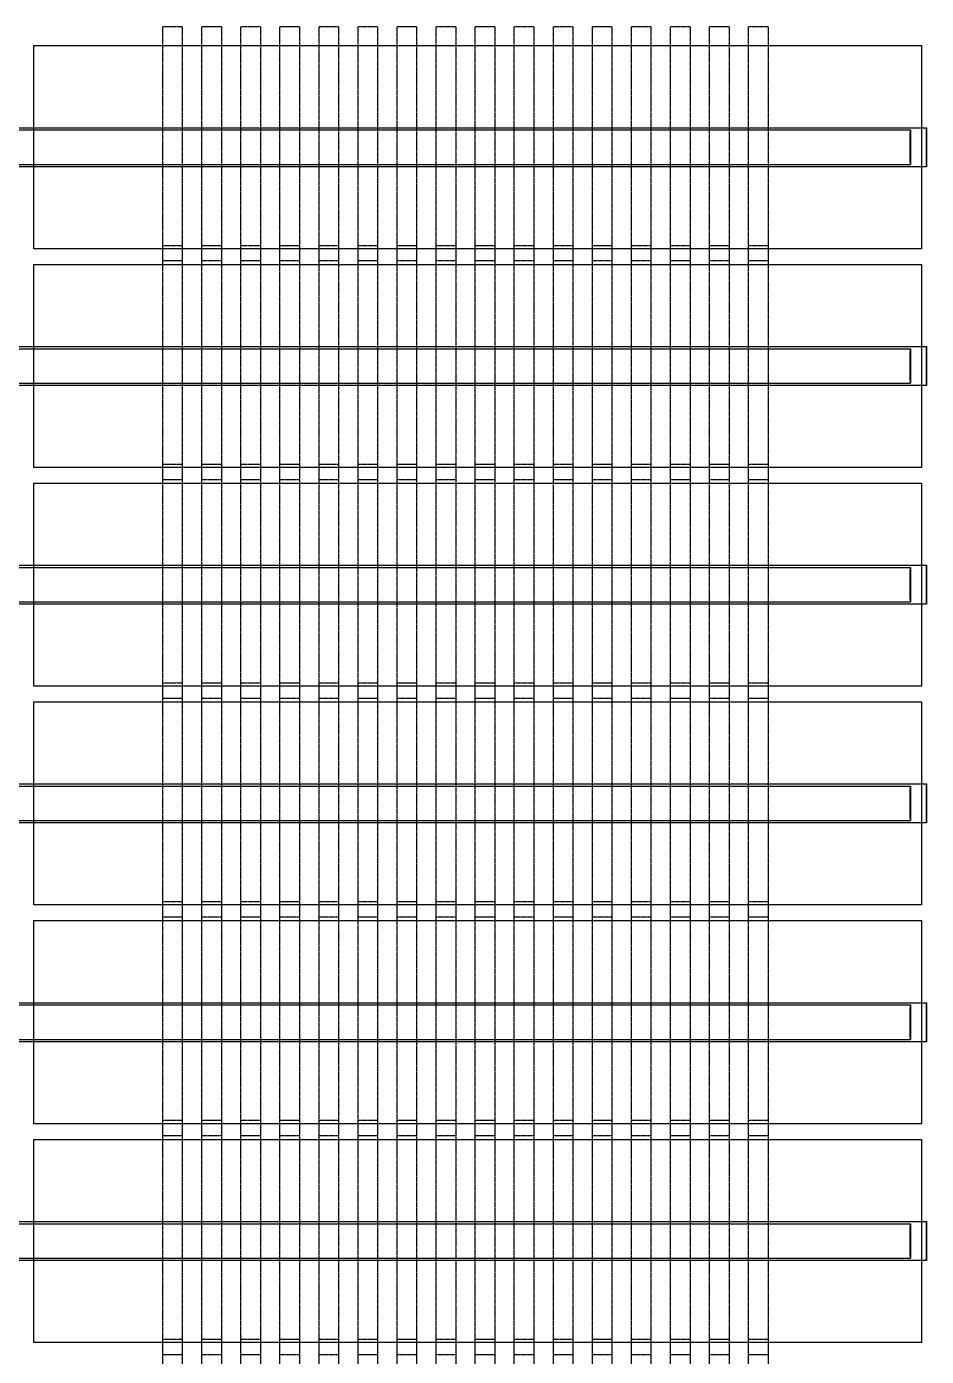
# Model space of a CAD drawing. Header units: inches. Extents: x -4812 to 4100, y -5780 to 4596.
# Drawn here: x 1796 to 4100, y -844 to 2560 of the extents above; entities that cross this region are included whole.
import ezdxf

# ---------------------------------------------------------------- set-up
doc = ezdxf.new("R2010")
doc.units = ezdxf.units.IN
doc.header["$MEASUREMENT"] = 0
doc.linetypes.add('dashed', pattern=[0.472727, 0.136364, -0.1, 0.136364, -0.1])
doc.linetypes.add('solid', pattern=[0.3, 0.1, 0.1, 0.1])
doc.layers.add('1_41EA_UMB_TCE_GSUT', color=7, linetype='Continuous')

# ---------------------------------------------------------------- blocks, each defined once
blk = doc.blocks.new('AUTOMATION TEST COMPONENT')
at = {"layer": '1_41EA_UMB_TCE_GSUT', "color": 1, "linetype": 'dashed'}
for p, q in [((2145.1, 1960.1), (2145.1, 2560.1)), ((2145.1, 2560.1), (2195.1, 2560.1)), ((2145.1, 1960.1), (2145.1, 2560.1)), ((2145.1, 2560.1), (2195.1, 2560.1)), ((2195.1, 2560.1), (2195.1, 1960.1)), ((2195.1, 2560.1), (2195.1, 1960.1)), ((2245.1, 1960.1), (2245.1, 2560.1)), ((2245.1, 2560.1), (2295.1, 2560.1)), ((2245.1, 1960.1), (2245.1, 2560.1)), ((2245.1, 2560.1), (2295.1, 2560.1)), ((2295.1, 2560.1), (2295.1, 1960.1)), ((2295.1, 2560.1), (2295.1, 1960.1)), ((2345.1, 1960.1), (2345.1, 2560.1)), ((2345.1, 2560.1), (2395.1, 2560.1)), ((2345.1, 1960.1), (2345.1, 2560.1)), ((2345.1, 2560.1), (2395.1, 2560.1)), ((2395.1, 2560.1), (2395.1, 1960.1)), ((2395.1, 2560.1), (2395.1, 1960.1)), ((2445.1, 1960.1), (2445.1, 2560.1)), ((2445.1, 2560.1), (2495.1, 2560.1)), ((2445.1, 1960.1), (2445.1, 2560.1)), ((2445.1, 2560.1), (2495.1, 2560.1)), ((2495.1, 2560.1), (2495.1, 1960.1)), ((2495.1, 2560.1), (2495.1, 1960.1)), ((2545.1, 1960.1), (2545.1, 2560.1)), ((2545.1, 2560.1), (2595.1, 2560.1)), ((2545.1, 1960.1), (2545.1, 2560.1)), ((2545.1, 2560.1), (2595.1, 2560.1)), ((2595.1, 2560.1), (2595.1, 1960.1)), ((2595.1, 2560.1), (2595.1, 1960.1)), ((2645.1, 1960.1), (2645.1, 2560.1)), ((2645.1, 2560.1), (2695.1, 2560.1)), ((2645.1, 1960.1), (2645.1, 2560.1)), ((2645.1, 2560.1), (2695.1, 2560.1)), ((2695.1, 2560.1), (2695.1, 1960.1)), ((2695.1, 2560.1), (2695.1, 1960.1)), ((2745.1, 1960.1), (2745.1, 2560.1)), ((2745.1, 2560.1), (2795.1, 2560.1)), ((2745.1, 1960.1), (2745.1, 2560.1)), ((2745.1, 2560.1), (2795.1, 2560.1)), ((2795.1, 2560.1), (2795.1, 1960.1)), ((2795.1, 2560.1), (2795.1, 1960.1)), ((2845.1, 1960.1), (2845.1, 2560.1)), ((2845.1, 2560.1), (2895.1, 2560.1)), ((2845.1, 1960.1), (2845.1, 2560.1)), ((2845.1, 2560.1), (2895.1, 2560.1)), ((2895.1, 2560.1), (2895.1, 1960.1)), ((2895.1, 2560.1), (2895.1, 1960.1)), ((2945.1, 1960.1), (2945.1, 2560.1)), ((2945.1, 2560.1), (2995.1, 2560.1)), ((2945.1, 1960.1), (2945.1, 2560.1)), ((2945.1, 2560.1), (2995.1, 2560.1)), ((2995.1, 2560.1), (2995.1, 1960.1)), ((2995.1, 2560.1), (2995.1, 1960.1)), ((3045.1, 1960.1), (3045.1, 2560.1)), ((3045.1, 2560.1), (3095.1, 2560.1)), ((3045.1, 1960.1), (3045.1, 2560.1)), ((3045.1, 2560.1), (3095.1, 2560.1)), ((3095.1, 2560.1), (3095.1, 1960.1)), ((3095.1, 2560.1), (3095.1, 1960.1)), ((3145.1, 1960.1), (3145.1, 2560.1)), ((3145.1, 2560.1), (3195.1, 2560.1)), ((3145.1, 1960.1), (3145.1, 2560.1)), ((3145.1, 2560.1), (3195.1, 2560.1)), ((3195.1, 2560.1), (3195.1, 1960.1)), ((3195.1, 2560.1), (3195.1, 1960.1)), ((3245.1, 1960.1), (3245.1, 2560.1)), ((3245.1, 2560.1), (3295.1, 2560.1)), ((3245.1, 1960.1), (3245.1, 2560.1)), ((3245.1, 2560.1), (3295.1, 2560.1)), ((3295.1, 2560.1), (3295.1, 1960.1)), ((3295.1, 2560.1), (3295.1, 1960.1)), ((3345.1, 1960.1), (3345.1, 2560.1)), ((3345.1, 2560.1), (3395.1, 2560.1)), ((3345.1, 1960.1), (3345.1, 2560.1)), ((3345.1, 2560.1), (3395.1, 2560.1)), ((3395.1, 2560.1), (3395.1, 1960.1)), ((3395.1, 2560.1), (3395.1, 1960.1)), ((3445.1, 1960.1), (3445.1, 2560.1)), ((3445.1, 2560.1), (3495.1, 2560.1)), ((3445.1, 1960.1), (3445.1, 2560.1)), ((3445.1, 2560.1), (3495.1, 2560.1)), ((3495.1, 2560.1), (3495.1, 1960.1)), ((3495.1, 2560.1), (3495.1, 1960.1)), ((3545.1, 1960.1), (3545.1, 2560.1)), ((3545.1, 2560.1), (3595.1, 2560.1)), ((3545.1, 1960.1), (3545.1, 2560.1)), ((3545.1, 2560.1), (3595.1, 2560.1)), ((3595.1, 2560.1), (3595.1, 1960.1)), ((3595.1, 2560.1), (3595.1, 1960.1)), ((3645.1, 1960.1), (3645.1, 2560.1)), ((3645.1, 2560.1), (3695.1, 2560.1)), ((3645.1, 1960.1), (3645.1, 2560.1)), ((3645.1, 2560.1), (3695.1, 2560.1)), ((3695.1, 2560.1), (3695.1, 1960.1)), ((3695.1, 2560.1), (3695.1, 1960.1)), ((2145.1, 1400.1), (2145.1, 2000.1)), ((2145.1, 2000.1), (2195.1, 2000.1)), ((2145.1, 1400.1), (2145.1, 2000.1)), ((2145.1, 2000.1), (2195.1, 2000.1)), ((2195.1, 2000.1), (2195.1, 1400.1)), ((2195.1, 2000.1), (2195.1, 1400.1)), ((2245.1, 1400.1), (2245.1, 2000.1)), ((2245.1, 2000.1), (2295.1, 2000.1)), ((2245.1, 1400.1), (2245.1, 2000.1)), ((2245.1, 2000.1), (2295.1, 2000.1)), ((2295.1, 2000.1), (2295.1, 1400.1)), ((2295.1, 2000.1), (2295.1, 1400.1)), ((2345.1, 1400.1), (2345.1, 2000.1)), ((2345.1, 2000.1), (2395.1, 2000.1)), ((2345.1, 1400.1), (2345.1, 2000.1)), ((2345.1, 2000.1), (2395.1, 2000.1)), ((2395.1, 2000.1), (2395.1, 1400.1)), ((2395.1, 2000.1), (2395.1, 1400.1)), ((2445.1, 1400.1), (2445.1, 2000.1)), ((2445.1, 2000.1), (2495.1, 2000.1)), ((2445.1, 1400.1), (2445.1, 2000.1)), ((2445.1, 2000.1), (2495.1, 2000.1)), ((2495.1, 2000.1), (2495.1, 1400.1)), ((2495.1, 2000.1), (2495.1, 1400.1)), ((2545.1, 1400.1), (2545.1, 2000.1)), ((2545.1, 2000.1), (2595.1, 2000.1)), ((2545.1, 1400.1), (2545.1, 2000.1)), ((2545.1, 2000.1), (2595.1, 2000.1)), ((2595.1, 2000.1), (2595.1, 1400.1)), ((2595.1, 2000.1), (2595.1, 1400.1)), ((2645.1, 1400.1), (2645.1, 2000.1)), ((2645.1, 2000.1), (2695.1, 2000.1)), ((2645.1, 1400.1), (2645.1, 2000.1)), ((2645.1, 2000.1), (2695.1, 2000.1)), ((2695.1, 2000.1), (2695.1, 1400.1)), ((2695.1, 2000.1), (2695.1, 1400.1)), ((2745.1, 1400.1), (2745.1, 2000.1)), ((2745.1, 2000.1), (2795.1, 2000.1)), ((2745.1, 1400.1), (2745.1, 2000.1)), ((2745.1, 2000.1), (2795.1, 2000.1)), ((2795.1, 2000.1), (2795.1, 1400.1)), ((2795.1, 2000.1), (2795.1, 1400.1)), ((2845.1, 1400.1), (2845.1, 2000.1)), ((2845.1, 2000.1), (2895.1, 2000.1)), ((2845.1, 1400.1), (2845.1, 2000.1)), ((2845.1, 2000.1), (2895.1, 2000.1)), ((2895.1, 2000.1), (2895.1, 1400.1)), ((2895.1, 2000.1), (2895.1, 1400.1)), ((2945.1, 1400.1), (2945.1, 2000.1)), ((2945.1, 2000.1), (2995.1, 2000.1)), ((2945.1, 1400.1), (2945.1, 2000.1)), ((2945.1, 2000.1), (2995.1, 2000.1)), ((2995.1, 2000.1), (2995.1, 1400.1)), ((2995.1, 2000.1), (2995.1, 1400.1)), ((3045.1, 1400.1), (3045.1, 2000.1)), ((3045.1, 2000.1), (3095.1, 2000.1)), ((3045.1, 1400.1), (3045.1, 2000.1)), ((3045.1, 2000.1), (3095.1, 2000.1)), ((3095.1, 2000.1), (3095.1, 1400.1)), ((3095.1, 2000.1), (3095.1, 1400.1)), ((3145.1, 1400.1), (3145.1, 2000.1)), ((3145.1, 2000.1), (3195.1, 2000.1)), ((3145.1, 1400.1), (3145.1, 2000.1)), ((3145.1, 2000.1), (3195.1, 2000.1)), ((3195.1, 2000.1), (3195.1, 1400.1)), ((3195.1, 2000.1), (3195.1, 1400.1)), ((3245.1, 1400.1), (3245.1, 2000.1)), ((3245.1, 2000.1), (3295.1, 2000.1)), ((3245.1, 1400.1), (3245.1, 2000.1)), ((3245.1, 2000.1), (3295.1, 2000.1)), ((3295.1, 2000.1), (3295.1, 1400.1)), ((3295.1, 2000.1), (3295.1, 1400.1)), ((3345.1, 1400.1), (3345.1, 2000.1)), ((3345.1, 2000.1), (3395.1, 2000.1)), ((3345.1, 1400.1), (3345.1, 2000.1)), ((3345.1, 2000.1), (3395.1, 2000.1)), ((3395.1, 2000.1), (3395.1, 1400.1)), ((3395.1, 2000.1), (3395.1, 1400.1)), ((3445.1, 1400.1), (3445.1, 2000.1)), ((3445.1, 2000.1), (3495.1, 2000.1)), ((3445.1, 1400.1), (3445.1, 2000.1)), ((3445.1, 2000.1), (3495.1, 2000.1)), ((3495.1, 2000.1), (3495.1, 1400.1)), ((3495.1, 2000.1), (3495.1, 1400.1)), ((3545.1, 1400.1), (3545.1, 2000.1)), ((3545.1, 2000.1), (3595.1, 2000.1)), ((3545.1, 1400.1), (3545.1, 2000.1)), ((3545.1, 2000.1), (3595.1, 2000.1)), ((3595.1, 2000.1), (3595.1, 1400.1)), ((3595.1, 2000.1), (3595.1, 1400.1)), ((3645.1, 1400.1), (3645.1, 2000.1)), ((3645.1, 2000.1), (3695.1, 2000.1)), ((3645.1, 1400.1), (3645.1, 2000.1)), ((3645.1, 2000.1), (3695.1, 2000.1)), ((3695.1, 2000.1), (3695.1, 1400.1)), ((3695.1, 2000.1), (3695.1, 1400.1)), ((2195.1, 1960.1), (2145.1, 1960.1)), ((2195.1, 1960.1), (2145.1, 1960.1)), ((2295.1, 1960.1), (2245.1, 1960.1)), ((2295.1, 1960.1), (2245.1, 1960.1)), ((2395.1, 1960.1), (2345.1, 1960.1)), ((2395.1, 1960.1), (2345.1, 1960.1)), ((2495.1, 1960.1), (2445.1, 1960.1)), ((2495.1, 1960.1), (2445.1, 1960.1)), ((2595.1, 1960.1), (2545.1, 1960.1)), ((2595.1, 1960.1), (2545.1, 1960.1)), ((2695.1, 1960.1), (2645.1, 1960.1)), ((2695.1, 1960.1), (2645.1, 1960.1)), ((2795.1, 1960.1), (2745.1, 1960.1)), ((2795.1, 1960.1), (2745.1, 1960.1)), ((2895.1, 1960.1), (2845.1, 1960.1)), ((2895.1, 1960.1), (2845.1, 1960.1)), ((2995.1, 1960.1), (2945.1, 1960.1)), ((2995.1, 1960.1), (2945.1, 1960.1)), ((3095.1, 1960.1), (3045.1, 1960.1)), ((3095.1, 1960.1), (3045.1, 1960.1)), ((3195.1, 1960.1), (3145.1, 1960.1)), ((3195.1, 1960.1), (3145.1, 1960.1)), ((3295.1, 1960.1), (3245.1, 1960.1)), ((3295.1, 1960.1), (3245.1, 1960.1)), ((3395.1, 1960.1), (3345.1, 1960.1)), ((3395.1, 1960.1), (3345.1, 1960.1)), ((3495.1, 1960.1), (3445.1, 1960.1)), ((3495.1, 1960.1), (3445.1, 1960.1)), ((3595.1, 1960.1), (3545.1, 1960.1)), ((3595.1, 1960.1), (3545.1, 1960.1)), ((3695.1, 1960.1), (3645.1, 1960.1)), ((3695.1, 1960.1), (3645.1, 1960.1)), ((2145.1, 840.1), (2145.1, 1440.1)), ((2145.1, 1440.1), (2195.1, 1440.1)), ((2145.1, 840.1), (2145.1, 1440.1)), ((2145.1, 1440.1), (2195.1, 1440.1)), ((2195.1, 1440.1), (2195.1, 840.1)), ((2195.1, 1440.1), (2195.1, 840.1)), ((2245.1, 840.1), (2245.1, 1440.1)), ((2245.1, 1440.1), (2295.1, 1440.1)), ((2245.1, 840.1), (2245.1, 1440.1)), ((2245.1, 1440.1), (2295.1, 1440.1)), ((2295.1, 1440.1), (2295.1, 840.1)), ((2295.1, 1440.1), (2295.1, 840.1)), ((2345.1, 840.1), (2345.1, 1440.1)), ((2345.1, 1440.1), (2395.1, 1440.1)), ((2345.1, 840.1), (2345.1, 1440.1)), ((2345.1, 1440.1), (2395.1, 1440.1)), ((2395.1, 1440.1), (2395.1, 840.1)), ((2395.1, 1440.1), (2395.1, 840.1)), ((2445.1, 840.1), (2445.1, 1440.1)), ((2445.1, 1440.1), (2495.1, 1440.1)), ((2445.1, 840.1), (2445.1, 1440.1)), ((2445.1, 1440.1), (2495.1, 1440.1)), ((2495.1, 1440.1), (2495.1, 840.1)), ((2495.1, 1440.1), (2495.1, 840.1)), ((2545.1, 840.1), (2545.1, 1440.1)), ((2545.1, 1440.1), (2595.1, 1440.1)), ((2545.1, 840.1), (2545.1, 1440.1)), ((2545.1, 1440.1), (2595.1, 1440.1)), ((2595.1, 1440.1), (2595.1, 840.1)), ((2595.1, 1440.1), (2595.1, 840.1)), ((2645.1, 840.1), (2645.1, 1440.1)), ((2645.1, 1440.1), (2695.1, 1440.1)), ((2645.1, 840.1), (2645.1, 1440.1)), ((2645.1, 1440.1), (2695.1, 1440.1)), ((2695.1, 1440.1), (2695.1, 840.1)), ((2695.1, 1440.1), (2695.1, 840.1)), ((2745.1, 840.1), (2745.1, 1440.1)), ((2745.1, 1440.1), (2795.1, 1440.1)), ((2745.1, 840.1), (2745.1, 1440.1)), ((2745.1, 1440.1), (2795.1, 1440.1)), ((2795.1, 1440.1), (2795.1, 840.1)), ((2795.1, 1440.1), (2795.1, 840.1)), ((2845.1, 840.1), (2845.1, 1440.1)), ((2845.1, 1440.1), (2895.1, 1440.1)), ((2845.1, 840.1), (2845.1, 1440.1)), ((2845.1, 1440.1), (2895.1, 1440.1)), ((2895.1, 1440.1), (2895.1, 840.1)), ((2895.1, 1440.1), (2895.1, 840.1)), ((2945.1, 840.1), (2945.1, 1440.1)), ((2945.1, 1440.1), (2995.1, 1440.1)), ((2945.1, 840.1), (2945.1, 1440.1)), ((2945.1, 1440.1), (2995.1, 1440.1)), ((2995.1, 1440.1), (2995.1, 840.1)), ((2995.1, 1440.1), (2995.1, 840.1)), ((3045.1, 840.1), (3045.1, 1440.1)), ((3045.1, 1440.1), (3095.1, 1440.1)), ((3045.1, 840.1), (3045.1, 1440.1)), ((3045.1, 1440.1), (3095.1, 1440.1)), ((3095.1, 1440.1), (3095.1, 840.1)), ((3095.1, 1440.1), (3095.1, 840.1)), ((3145.1, 840.1), (3145.1, 1440.1)), ((3145.1, 1440.1), (3195.1, 1440.1)), ((3145.1, 840.1), (3145.1, 1440.1)), ((3145.1, 1440.1), (3195.1, 1440.1)), ((3195.1, 1440.1), (3195.1, 840.1)), ((3195.1, 1440.1), (3195.1, 840.1)), ((3245.1, 840.1), (3245.1, 1440.1)), ((3245.1, 1440.1), (3295.1, 1440.1)), ((3245.1, 840.1), (3245.1, 1440.1)), ((3245.1, 1440.1), (3295.1, 1440.1)), ((3295.1, 1440.1), (3295.1, 840.1)), ((3295.1, 1440.1), (3295.1, 840.1)), ((3345.1, 840.1), (3345.1, 1440.1)), ((3345.1, 1440.1), (3395.1, 1440.1)), ((3345.1, 840.1), (3345.1, 1440.1)), ((3345.1, 1440.1), (3395.1, 1440.1)), ((3395.1, 1440.1), (3395.1, 840.1)), ((3395.1, 1440.1), (3395.1, 840.1)), ((3445.1, 840.1), (3445.1, 1440.1)), ((3445.1, 1440.1), (3495.1, 1440.1)), ((3445.1, 840.1), (3445.1, 1440.1)), ((3445.1, 1440.1), (3495.1, 1440.1)), ((3495.1, 1440.1), (3495.1, 840.1)), ((3495.1, 1440.1), (3495.1, 840.1)), ((3545.1, 840.1), (3545.1, 1440.1)), ((3545.1, 1440.1), (3595.1, 1440.1)), ((3545.1, 840.1), (3545.1, 1440.1)), ((3545.1, 1440.1), (3595.1, 1440.1)), ((3595.1, 1440.1), (3595.1, 840.1)), ((3595.1, 1440.1), (3595.1, 840.1)), ((3645.1, 840.1), (3645.1, 1440.1)), ((3645.1, 1440.1), (3695.1, 1440.1)), ((3645.1, 840.1), (3645.1, 1440.1)), ((3645.1, 1440.1), (3695.1, 1440.1)), ((3695.1, 1440.1), (3695.1, 840.1)), ((3695.1, 1440.1), (3695.1, 840.1)), ((2195.1, 1400.1), (2145.1, 1400.1)), ((2195.1, 1400.1), (2145.1, 1400.1)), ((2295.1, 1400.1), (2245.1, 1400.1)), ((2295.1, 1400.1), (2245.1, 1400.1)), ((2395.1, 1400.1), (2345.1, 1400.1)), ((2395.1, 1400.1), (2345.1, 1400.1)), ((2495.1, 1400.1), (2445.1, 1400.1)), ((2495.1, 1400.1), (2445.1, 1400.1)), ((2595.1, 1400.1), (2545.1, 1400.1)), ((2595.1, 1400.1), (2545.1, 1400.1)), ((2695.1, 1400.1), (2645.1, 1400.1)), ((2695.1, 1400.1), (2645.1, 1400.1)), ((2795.1, 1400.1), (2745.1, 1400.1)), ((2795.1, 1400.1), (2745.1, 1400.1)), ((2895.1, 1400.1), (2845.1, 1400.1)), ((2895.1, 1400.1), (2845.1, 1400.1)), ((2995.1, 1400.1), (2945.1, 1400.1)), ((2995.1, 1400.1), (2945.1, 1400.1)), ((3095.1, 1400.1), (3045.1, 1400.1)), ((3095.1, 1400.1), (3045.1, 1400.1)), ((3195.1, 1400.1), (3145.1, 1400.1)), ((3195.1, 1400.1), (3145.1, 1400.1)), ((3295.1, 1400.1), (3245.1, 1400.1)), ((3295.1, 1400.1), (3245.1, 1400.1)), ((3395.1, 1400.1), (3345.1, 1400.1)), ((3395.1, 1400.1), (3345.1, 1400.1)), ((3495.1, 1400.1), (3445.1, 1400.1)), ((3495.1, 1400.1), (3445.1, 1400.1)), ((3595.1, 1400.1), (3545.1, 1400.1)), ((3595.1, 1400.1), (3545.1, 1400.1)), ((3695.1, 1400.1), (3645.1, 1400.1)), ((3695.1, 1400.1), (3645.1, 1400.1)), ((2145.1, 280.1), (2145.1, 880.1)), ((2145.1, 880.1), (2195.1, 880.1)), ((2145.1, 280.1), (2145.1, 880.1)), ((2145.1, 880.1), (2195.1, 880.1)), ((2195.1, 880.1), (2195.1, 280.1)), ((2195.1, 880.1), (2195.1, 280.1)), ((2245.1, 280.1), (2245.1, 880.1)), ((2245.1, 880.1), (2295.1, 880.1)), ((2245.1, 280.1), (2245.1, 880.1)), ((2245.1, 880.1), (2295.1, 880.1)), ((2295.1, 880.1), (2295.1, 280.1)), ((2295.1, 880.1), (2295.1, 280.1)), ((2345.1, 280.1), (2345.1, 880.1)), ((2345.1, 880.1), (2395.1, 880.1)), ((2345.1, 280.1), (2345.1, 880.1)), ((2345.1, 880.1), (2395.1, 880.1)), ((2395.1, 880.1), (2395.1, 280.1)), ((2395.1, 880.1), (2395.1, 280.1)), ((2445.1, 280.1), (2445.1, 880.1)), ((2445.1, 880.1), (2495.1, 880.1)), ((2445.1, 280.1), (2445.1, 880.1)), ((2445.1, 880.1), (2495.1, 880.1)), ((2495.1, 880.1), (2495.1, 280.1)), ((2495.1, 880.1), (2495.1, 280.1)), ((2545.1, 280.1), (2545.1, 880.1)), ((2545.1, 880.1), (2595.1, 880.1)), ((2545.1, 280.1), (2545.1, 880.1)), ((2545.1, 880.1), (2595.1, 880.1)), ((2595.1, 880.1), (2595.1, 280.1)), ((2595.1, 880.1), (2595.1, 280.1)), ((2645.1, 280.1), (2645.1, 880.1)), ((2645.1, 880.1), (2695.1, 880.1)), ((2645.1, 280.1), (2645.1, 880.1)), ((2645.1, 880.1), (2695.1, 880.1)), ((2695.1, 880.1), (2695.1, 280.1)), ((2695.1, 880.1), (2695.1, 280.1)), ((2745.1, 280.1), (2745.1, 880.1)), ((2745.1, 880.1), (2795.1, 880.1)), ((2745.1, 280.1), (2745.1, 880.1)), ((2745.1, 880.1), (2795.1, 880.1)), ((2795.1, 880.1), (2795.1, 280.1)), ((2795.1, 880.1), (2795.1, 280.1)), ((2845.1, 280.1), (2845.1, 880.1)), ((2845.1, 880.1), (2895.1, 880.1)), ((2845.1, 280.1), (2845.1, 880.1)), ((2845.1, 880.1), (2895.1, 880.1)), ((2895.1, 880.1), (2895.1, 280.1)), ((2895.1, 880.1), (2895.1, 280.1)), ((2945.1, 280.1), (2945.1, 880.1)), ((2945.1, 880.1), (2995.1, 880.1)), ((2945.1, 280.1), (2945.1, 880.1)), ((2945.1, 880.1), (2995.1, 880.1)), ((2995.1, 880.1), (2995.1, 280.1)), ((2995.1, 880.1), (2995.1, 280.1)), ((3045.1, 280.1), (3045.1, 880.1)), ((3045.1, 880.1), (3095.1, 880.1)), ((3045.1, 280.1), (3045.1, 880.1)), ((3045.1, 880.1), (3095.1, 880.1)), ((3095.1, 880.1), (3095.1, 280.1)), ((3095.1, 880.1), (3095.1, 280.1)), ((3145.1, 280.1), (3145.1, 880.1)), ((3145.1, 880.1), (3195.1, 880.1)), ((3145.1, 280.1), (3145.1, 880.1)), ((3145.1, 880.1), (3195.1, 880.1)), ((3195.1, 880.1), (3195.1, 280.1)), ((3195.1, 880.1), (3195.1, 280.1)), ((3245.1, 280.1), (3245.1, 880.1)), ((3245.1, 880.1), (3295.1, 880.1)), ((3245.1, 280.1), (3245.1, 880.1)), ((3245.1, 880.1), (3295.1, 880.1)), ((3295.1, 880.1), (3295.1, 280.1)), ((3295.1, 880.1), (3295.1, 280.1)), ((3345.1, 280.1), (3345.1, 880.1)), ((3345.1, 880.1), (3395.1, 880.1)), ((3345.1, 280.1), (3345.1, 880.1)), ((3345.1, 880.1), (3395.1, 880.1)), ((3395.1, 880.1), (3395.1, 280.1)), ((3395.1, 880.1), (3395.1, 280.1)), ((3445.1, 280.1), (3445.1, 880.1)), ((3445.1, 880.1), (3495.1, 880.1)), ((3445.1, 280.1), (3445.1, 880.1)), ((3445.1, 880.1), (3495.1, 880.1)), ((3495.1, 880.1), (3495.1, 280.1)), ((3495.1, 880.1), (3495.1, 280.1)), ((3545.1, 280.1), (3545.1, 880.1)), ((3545.1, 880.1), (3595.1, 880.1)), ((3545.1, 280.1), (3545.1, 880.1)), ((3545.1, 880.1), (3595.1, 880.1)), ((3595.1, 880.1), (3595.1, 280.1)), ((3595.1, 880.1), (3595.1, 280.1)), ((3645.1, 280.1), (3645.1, 880.1)), ((3645.1, 880.1), (3695.1, 880.1)), ((3645.1, 280.1), (3645.1, 880.1)), ((3645.1, 880.1), (3695.1, 880.1)), ((3695.1, 880.1), (3695.1, 280.1)), ((3695.1, 880.1), (3695.1, 280.1)), ((2195.1, 840.1), (2145.1, 840.1)), ((2195.1, 840.1), (2145.1, 840.1)), ((2295.1, 840.1), (2245.1, 840.1)), ((2295.1, 840.1), (2245.1, 840.1)), ((2395.1, 840.1), (2345.1, 840.1)), ((2395.1, 840.1), (2345.1, 840.1)), ((2495.1, 840.1), (2445.1, 840.1)), ((2495.1, 840.1), (2445.1, 840.1)), ((2595.1, 840.1), (2545.1, 840.1)), ((2595.1, 840.1), (2545.1, 840.1)), ((2695.1, 840.1), (2645.1, 840.1)), ((2695.1, 840.1), (2645.1, 840.1)), ((2795.1, 840.1), (2745.1, 840.1)), ((2795.1, 840.1), (2745.1, 840.1)), ((2895.1, 840.1), (2845.1, 840.1)), ((2895.1, 840.1), (2845.1, 840.1)), ((2995.1, 840.1), (2945.1, 840.1)), ((2995.1, 840.1), (2945.1, 840.1)), ((3095.1, 840.1), (3045.1, 840.1)), ((3095.1, 840.1), (3045.1, 840.1)), ((3195.1, 840.1), (3145.1, 840.1)), ((3195.1, 840.1), (3145.1, 840.1)), ((3295.1, 840.1), (3245.1, 840.1)), ((3295.1, 840.1), (3245.1, 840.1)), ((3395.1, 840.1), (3345.1, 840.1)), ((3395.1, 840.1), (3345.1, 840.1)), ((3495.1, 840.1), (3445.1, 840.1)), ((3495.1, 840.1), (3445.1, 840.1)), ((3595.1, 840.1), (3545.1, 840.1)), ((3595.1, 840.1), (3545.1, 840.1)), ((3695.1, 840.1), (3645.1, 840.1)), ((3695.1, 840.1), (3645.1, 840.1)), ((2145.1, -279.9), (2145.1, 320.1)), ((2145.1, 320.1), (2195.1, 320.1)), ((2145.1, -279.9), (2145.1, 320.1)), ((2145.1, 320.1), (2195.1, 320.1)), ((2195.1, 320.1), (2195.1, -279.9)), ((2195.1, 320.1), (2195.1, -279.9)), ((2245.1, -279.9), (2245.1, 320.1)), ((2245.1, 320.1), (2295.1, 320.1)), ((2245.1, -279.9), (2245.1, 320.1)), ((2245.1, 320.1), (2295.1, 320.1)), ((2295.1, 320.1), (2295.1, -279.9)), ((2295.1, 320.1), (2295.1, -279.9)), ((2345.1, -279.9), (2345.1, 320.1)), ((2345.1, 320.1), (2395.1, 320.1)), ((2345.1, -279.9), (2345.1, 320.1)), ((2345.1, 320.1), (2395.1, 320.1)), ((2395.1, 320.1), (2395.1, -279.9)), ((2395.1, 320.1), (2395.1, -279.9)), ((2445.1, -279.9), (2445.1, 320.1)), ((2445.1, 320.1), (2495.1, 320.1)), ((2445.1, -279.9), (2445.1, 320.1)), ((2445.1, 320.1), (2495.1, 320.1)), ((2495.1, 320.1), (2495.1, -279.9)), ((2495.1, 320.1), (2495.1, -279.9)), ((2545.1, -279.9), (2545.1, 320.1)), ((2545.1, 320.1), (2595.1, 320.1)), ((2545.1, -279.9), (2545.1, 320.1)), ((2545.1, 320.1), (2595.1, 320.1)), ((2595.1, 320.1), (2595.1, -279.9)), ((2595.1, 320.1), (2595.1, -279.9)), ((2645.1, -279.9), (2645.1, 320.1)), ((2645.1, 320.1), (2695.1, 320.1)), ((2645.1, -279.9), (2645.1, 320.1)), ((2645.1, 320.1), (2695.1, 320.1)), ((2695.1, 320.1), (2695.1, -279.9)), ((2695.1, 320.1), (2695.1, -279.9)), ((2745.1, -279.9), (2745.1, 320.1)), ((2745.1, 320.1), (2795.1, 320.1)), ((2745.1, -279.9), (2745.1, 320.1)), ((2745.1, 320.1), (2795.1, 320.1)), ((2795.1, 320.1), (2795.1, -279.9)), ((2795.1, 320.1), (2795.1, -279.9)), ((2845.1, -279.9), (2845.1, 320.1)), ((2845.1, 320.1), (2895.1, 320.1)), ((2845.1, -279.9), (2845.1, 320.1)), ((2845.1, 320.1), (2895.1, 320.1)), ((2895.1, 320.1), (2895.1, -279.9)), ((2895.1, 320.1), (2895.1, -279.9)), ((2945.1, -279.9), (2945.1, 320.1)), ((2945.1, 320.1), (2995.1, 320.1)), ((2945.1, -279.9), (2945.1, 320.1)), ((2945.1, 320.1), (2995.1, 320.1)), ((2995.1, 320.1), (2995.1, -279.9)), ((2995.1, 320.1), (2995.1, -279.9)), ((3045.1, -279.9), (3045.1, 320.1)), ((3045.1, 320.1), (3095.1, 320.1)), ((3045.1, -279.9), (3045.1, 320.1)), ((3045.1, 320.1), (3095.1, 320.1)), ((3095.1, 320.1), (3095.1, -279.9)), ((3095.1, 320.1), (3095.1, -279.9)), ((3145.1, -279.9), (3145.1, 320.1)), ((3145.1, 320.1), (3195.1, 320.1)), ((3145.1, -279.9), (3145.1, 320.1)), ((3145.1, 320.1), (3195.1, 320.1)), ((3195.1, 320.1), (3195.1, -279.9)), ((3195.1, 320.1), (3195.1, -279.9)), ((3245.1, -279.9), (3245.1, 320.1)), ((3245.1, 320.1), (3295.1, 320.1)), ((3245.1, -279.9), (3245.1, 320.1)), ((3245.1, 320.1), (3295.1, 320.1)), ((3295.1, 320.1), (3295.1, -279.9)), ((3295.1, 320.1), (3295.1, -279.9)), ((3345.1, -279.9), (3345.1, 320.1)), ((3345.1, 320.1), (3395.1, 320.1)), ((3345.1, -279.9), (3345.1, 320.1)), ((3345.1, 320.1), (3395.1, 320.1)), ((3395.1, 320.1), (3395.1, -279.9)), ((3395.1, 320.1), (3395.1, -279.9)), ((3445.1, -279.9), (3445.1, 320.1)), ((3445.1, 320.1), (3495.1, 320.1)), ((3445.1, -279.9), (3445.1, 320.1)), ((3445.1, 320.1), (3495.1, 320.1)), ((3495.1, 320.1), (3495.1, -279.9)), ((3495.1, 320.1), (3495.1, -279.9)), ((3545.1, -279.9), (3545.1, 320.1)), ((3545.1, 320.1), (3595.1, 320.1)), ((3545.1, -279.9), (3545.1, 320.1)), ((3545.1, 320.1), (3595.1, 320.1)), ((3595.1, 320.1), (3595.1, -279.9)), ((3595.1, 320.1), (3595.1, -279.9)), ((3645.1, -279.9), (3645.1, 320.1)), ((3645.1, 320.1), (3695.1, 320.1)), ((3645.1, -279.9), (3645.1, 320.1)), ((3645.1, 320.1), (3695.1, 320.1)), ((3695.1, 320.1), (3695.1, -279.9)), ((3695.1, 320.1), (3695.1, -279.9)), ((2195.1, 280.1), (2145.1, 280.1)), ((2195.1, 280.1), (2145.1, 280.1)), ((2295.1, 280.1), (2245.1, 280.1)), ((2295.1, 280.1), (2245.1, 280.1)), ((2395.1, 280.1), (2345.1, 280.1)), ((2395.1, 280.1), (2345.1, 280.1)), ((2495.1, 280.1), (2445.1, 280.1)), ((2495.1, 280.1), (2445.1, 280.1)), ((2595.1, 280.1), (2545.1, 280.1)), ((2595.1, 280.1), (2545.1, 280.1)), ((2695.1, 280.1), (2645.1, 280.1)), ((2695.1, 280.1), (2645.1, 280.1)), ((2795.1, 280.1), (2745.1, 280.1)), ((2795.1, 280.1), (2745.1, 280.1)), ((2895.1, 280.1), (2845.1, 280.1)), ((2895.1, 280.1), (2845.1, 280.1)), ((2995.1, 280.1), (2945.1, 280.1)), ((2995.1, 280.1), (2945.1, 280.1)), ((3095.1, 280.1), (3045.1, 280.1)), ((3095.1, 280.1), (3045.1, 280.1)), ((3195.1, 280.1), (3145.1, 280.1)), ((3195.1, 280.1), (3145.1, 280.1)), ((3295.1, 280.1), (3245.1, 280.1)), ((3295.1, 280.1), (3245.1, 280.1)), ((3395.1, 280.1), (3345.1, 280.1)), ((3395.1, 280.1), (3345.1, 280.1)), ((3495.1, 280.1), (3445.1, 280.1)), ((3495.1, 280.1), (3445.1, 280.1)), ((3595.1, 280.1), (3545.1, 280.1)), ((3595.1, 280.1), (3545.1, 280.1)), ((3695.1, 280.1), (3645.1, 280.1)), ((3695.1, 280.1), (3645.1, 280.1)), ((2145.1, -839.9), (2145.1, -239.9)), ((2145.1, -239.9), (2195.1, -239.9)), ((2145.1, -839.9), (2145.1, -239.9)), ((2145.1, -239.9), (2195.1, -239.9)), ((2195.1, -239.9), (2195.1, -839.9)), ((2195.1, -239.9), (2195.1, -839.9)), ((2245.1, -839.9), (2245.1, -239.9)), ((2245.1, -239.9), (2295.1, -239.9)), ((2245.1, -839.9), (2245.1, -239.9)), ((2245.1, -239.9), (2295.1, -239.9)), ((2295.1, -239.9), (2295.1, -839.9)), ((2295.1, -239.9), (2295.1, -839.9)), ((2345.1, -839.9), (2345.1, -239.9)), ((2345.1, -239.9), (2395.1, -239.9)), ((2345.1, -839.9), (2345.1, -239.9)), ((2345.1, -239.9), (2395.1, -239.9)), ((2395.1, -239.9), (2395.1, -839.9)), ((2395.1, -239.9), (2395.1, -839.9)), ((2445.1, -839.9), (2445.1, -239.9)), ((2445.1, -239.9), (2495.1, -239.9)), ((2445.1, -839.9), (2445.1, -239.9)), ((2445.1, -239.9), (2495.1, -239.9)), ((2495.1, -239.9), (2495.1, -839.9)), ((2495.1, -239.9), (2495.1, -839.9)), ((2545.1, -839.9), (2545.1, -239.9)), ((2545.1, -239.9), (2595.1, -239.9)), ((2545.1, -839.9), (2545.1, -239.9)), ((2545.1, -239.9), (2595.1, -239.9)), ((2595.1, -239.9), (2595.1, -839.9)), ((2595.1, -239.9), (2595.1, -839.9)), ((2645.1, -839.9), (2645.1, -239.9)), ((2645.1, -239.9), (2695.1, -239.9)), ((2645.1, -839.9), (2645.1, -239.9)), ((2645.1, -239.9), (2695.1, -239.9)), ((2695.1, -239.9), (2695.1, -839.9)), ((2695.1, -239.9), (2695.1, -839.9)), ((2745.1, -839.9), (2745.1, -239.9)), ((2745.1, -239.9), (2795.1, -239.9)), ((2745.1, -839.9), (2745.1, -239.9)), ((2745.1, -239.9), (2795.1, -239.9)), ((2795.1, -239.9), (2795.1, -839.9)), ((2795.1, -239.9), (2795.1, -839.9)), ((2845.1, -839.9), (2845.1, -239.9)), ((2845.1, -239.9), (2895.1, -239.9)), ((2845.1, -839.9), (2845.1, -239.9)), ((2845.1, -239.9), (2895.1, -239.9)), ((2895.1, -239.9), (2895.1, -839.9)), ((2895.1, -239.9), (2895.1, -839.9)), ((2945.1, -839.9), (2945.1, -239.9)), ((2945.1, -239.9), (2995.1, -239.9)), ((2945.1, -839.9), (2945.1, -239.9)), ((2945.1, -239.9), (2995.1, -239.9)), ((2995.1, -239.9), (2995.1, -839.9)), ((2995.1, -239.9), (2995.1, -839.9)), ((3045.1, -839.9), (3045.1, -239.9)), ((3045.1, -239.9), (3095.1, -239.9)), ((3045.1, -839.9), (3045.1, -239.9)), ((3045.1, -239.9), (3095.1, -239.9)), ((3095.1, -239.9), (3095.1, -839.9)), ((3095.1, -239.9), (3095.1, -839.9)), ((3145.1, -839.9), (3145.1, -239.9)), ((3145.1, -239.9), (3195.1, -239.9)), ((3145.1, -839.9), (3145.1, -239.9)), ((3145.1, -239.9), (3195.1, -239.9)), ((3195.1, -239.9), (3195.1, -839.9)), ((3195.1, -239.9), (3195.1, -839.9)), ((3245.1, -839.9), (3245.1, -239.9)), ((3245.1, -239.9), (3295.1, -239.9)), ((3245.1, -839.9), (3245.1, -239.9)), ((3245.1, -239.9), (3295.1, -239.9)), ((3295.1, -239.9), (3295.1, -839.9)), ((3295.1, -239.9), (3295.1, -839.9)), ((3345.1, -839.9), (3345.1, -239.9)), ((3345.1, -239.9), (3395.1, -239.9)), ((3345.1, -839.9), (3345.1, -239.9)), ((3345.1, -239.9), (3395.1, -239.9)), ((3395.1, -239.9), (3395.1, -839.9)), ((3395.1, -239.9), (3395.1, -839.9)), ((3445.1, -839.9), (3445.1, -239.9)), ((3445.1, -239.9), (3495.1, -239.9)), ((3445.1, -839.9), (3445.1, -239.9)), ((3445.1, -239.9), (3495.1, -239.9)), ((3495.1, -239.9), (3495.1, -839.9)), ((3495.1, -239.9), (3495.1, -839.9)), ((3545.1, -839.9), (3545.1, -239.9)), ((3545.1, -239.9), (3595.1, -239.9)), ((3545.1, -839.9), (3545.1, -239.9)), ((3545.1, -239.9), (3595.1, -239.9)), ((3595.1, -239.9), (3595.1, -839.9)), ((3595.1, -239.9), (3595.1, -839.9)), ((3645.1, -839.9), (3645.1, -239.9)), ((3645.1, -239.9), (3695.1, -239.9)), ((3645.1, -839.9), (3645.1, -239.9)), ((3645.1, -239.9), (3695.1, -239.9)), ((3695.1, -239.9), (3695.1, -839.9)), ((3695.1, -239.9), (3695.1, -839.9)), ((2195.1, -279.9), (2145.1, -279.9)), ((2195.1, -279.9), (2145.1, -279.9)), ((2295.1, -279.9), (2245.1, -279.9)), ((2295.1, -279.9), (2245.1, -279.9)), ((2395.1, -279.9), (2345.1, -279.9)), ((2395.1, -279.9), (2345.1, -279.9)), ((2495.1, -279.9), (2445.1, -279.9)), ((2495.1, -279.9), (2445.1, -279.9)), ((2595.1, -279.9), (2545.1, -279.9)), ((2595.1, -279.9), (2545.1, -279.9)), ((2695.1, -279.9), (2645.1, -279.9)), ((2695.1, -279.9), (2645.1, -279.9)), ((2795.1, -279.9), (2745.1, -279.9)), ((2795.1, -279.9), (2745.1, -279.9)), ((2895.1, -279.9), (2845.1, -279.9)), ((2895.1, -279.9), (2845.1, -279.9)), ((2995.1, -279.9), (2945.1, -279.9)), ((2995.1, -279.9), (2945.1, -279.9)), ((3095.1, -279.9), (3045.1, -279.9)), ((3095.1, -279.9), (3045.1, -279.9)), ((3195.1, -279.9), (3145.1, -279.9)), ((3195.1, -279.9), (3145.1, -279.9)), ((3295.1, -279.9), (3245.1, -279.9)), ((3295.1, -279.9), (3245.1, -279.9)), ((3395.1, -279.9), (3345.1, -279.9)), ((3395.1, -279.9), (3345.1, -279.9)), ((3495.1, -279.9), (3445.1, -279.9)), ((3495.1, -279.9), (3445.1, -279.9)), ((3595.1, -279.9), (3545.1, -279.9)), ((3595.1, -279.9), (3545.1, -279.9)), ((3695.1, -279.9), (3645.1, -279.9)), ((3695.1, -279.9), (3645.1, -279.9)), ((2145.1, -1399.9), (2145.1, -799.9)), ((2145.1, -799.9), (2195.1, -799.9)), ((2145.1, -1399.9), (2145.1, -799.9)), ((2145.1, -799.9), (2195.1, -799.9)), ((2195.1, -799.9), (2195.1, -1399.9)), ((2195.1, -799.9), (2195.1, -1399.9)), ((2245.1, -1399.9), (2245.1, -799.9)), ((2245.1, -799.9), (2295.1, -799.9)), ((2245.1, -1399.9), (2245.1, -799.9)), ((2245.1, -799.9), (2295.1, -799.9)), ((2295.1, -799.9), (2295.1, -1399.9)), ((2295.1, -799.9), (2295.1, -1399.9)), ((2345.1, -1399.9), (2345.1, -799.9)), ((2345.1, -799.9), (2395.1, -799.9)), ((2345.1, -1399.9), (2345.1, -799.9)), ((2345.1, -799.9), (2395.1, -799.9)), ((2395.1, -799.9), (2395.1, -1399.9)), ((2395.1, -799.9), (2395.1, -1399.9)), ((2445.1, -1399.9), (2445.1, -799.9)), ((2445.1, -799.9), (2495.1, -799.9)), ((2445.1, -1399.9), (2445.1, -799.9)), ((2445.1, -799.9), (2495.1, -799.9)), ((2495.1, -799.9), (2495.1, -1399.9)), ((2495.1, -799.9), (2495.1, -1399.9)), ((2545.1, -1399.9), (2545.1, -799.9)), ((2545.1, -799.9), (2595.1, -799.9)), ((2545.1, -1399.9), (2545.1, -799.9)), ((2545.1, -799.9), (2595.1, -799.9)), ((2595.1, -799.9), (2595.1, -1399.9)), ((2595.1, -799.9), (2595.1, -1399.9)), ((2645.1, -1399.9), (2645.1, -799.9)), ((2645.1, -799.9), (2695.1, -799.9)), ((2645.1, -1399.9), (2645.1, -799.9)), ((2645.1, -799.9), (2695.1, -799.9)), ((2695.1, -799.9), (2695.1, -1399.9)), ((2695.1, -799.9), (2695.1, -1399.9)), ((2745.1, -1399.9), (2745.1, -799.9)), ((2745.1, -799.9), (2795.1, -799.9)), ((2745.1, -1399.9), (2745.1, -799.9)), ((2745.1, -799.9), (2795.1, -799.9)), ((2795.1, -799.9), (2795.1, -1399.9)), ((2795.1, -799.9), (2795.1, -1399.9)), ((2845.1, -1399.9), (2845.1, -799.9)), ((2845.1, -799.9), (2895.1, -799.9)), ((2845.1, -1399.9), (2845.1, -799.9)), ((2845.1, -799.9), (2895.1, -799.9)), ((2895.1, -799.9), (2895.1, -1399.9)), ((2895.1, -799.9), (2895.1, -1399.9)), ((2945.1, -1399.9), (2945.1, -799.9)), ((2945.1, -799.9), (2995.1, -799.9)), ((2945.1, -1399.9), (2945.1, -799.9)), ((2945.1, -799.9), (2995.1, -799.9)), ((2995.1, -799.9), (2995.1, -1399.9)), ((2995.1, -799.9), (2995.1, -1399.9)), ((3045.1, -1399.9), (3045.1, -799.9)), ((3045.1, -799.9), (3095.1, -799.9)), ((3045.1, -1399.9), (3045.1, -799.9)), ((3045.1, -799.9), (3095.1, -799.9)), ((3095.1, -799.9), (3095.1, -1399.9)), ((3095.1, -799.9), (3095.1, -1399.9)), ((3145.1, -1399.9), (3145.1, -799.9)), ((3145.1, -799.9), (3195.1, -799.9)), ((3145.1, -1399.9), (3145.1, -799.9)), ((3145.1, -799.9), (3195.1, -799.9)), ((3195.1, -799.9), (3195.1, -1399.9)), ((3195.1, -799.9), (3195.1, -1399.9)), ((3245.1, -1399.9), (3245.1, -799.9)), ((3245.1, -799.9), (3295.1, -799.9)), ((3245.1, -1399.9), (3245.1, -799.9)), ((3245.1, -799.9), (3295.1, -799.9)), ((3295.1, -799.9), (3295.1, -1399.9)), ((3295.1, -799.9), (3295.1, -1399.9)), ((3345.1, -1399.9), (3345.1, -799.9)), ((3345.1, -799.9), (3395.1, -799.9)), ((3345.1, -1399.9), (3345.1, -799.9)), ((3345.1, -799.9), (3395.1, -799.9)), ((3395.1, -799.9), (3395.1, -1399.9)), ((3395.1, -799.9), (3395.1, -1399.9)), ((3445.1, -1399.9), (3445.1, -799.9)), ((3445.1, -799.9), (3495.1, -799.9)), ((3445.1, -1399.9), (3445.1, -799.9)), ((3445.1, -799.9), (3495.1, -799.9)), ((3495.1, -799.9), (3495.1, -1399.9)), ((3495.1, -799.9), (3495.1, -1399.9)), ((3545.1, -1399.9), (3545.1, -799.9)), ((3545.1, -799.9), (3595.1, -799.9)), ((3545.1, -1399.9), (3545.1, -799.9)), ((3545.1, -799.9), (3595.1, -799.9)), ((3595.1, -799.9), (3595.1, -1399.9)), ((3595.1, -799.9), (3595.1, -1399.9)), ((3645.1, -1399.9), (3645.1, -799.9)), ((3645.1, -799.9), (3695.1, -799.9)), ((3645.1, -1399.9), (3645.1, -799.9)), ((3645.1, -799.9), (3695.1, -799.9)), ((3695.1, -799.9), (3695.1, -1399.9)), ((3695.1, -799.9), (3695.1, -1399.9)), ((2195.1, -839.9), (2145.1, -839.9)), ((2195.1, -839.9), (2145.1, -839.9)), ((2295.1, -839.9), (2245.1, -839.9)), ((2295.1, -839.9), (2245.1, -839.9)), ((2395.1, -839.9), (2345.1, -839.9)), ((2395.1, -839.9), (2345.1, -839.9)), ((2495.1, -839.9), (2445.1, -839.9)), ((2495.1, -839.9), (2445.1, -839.9)), ((2595.1, -839.9), (2545.1, -839.9)), ((2595.1, -839.9), (2545.1, -839.9)), ((2695.1, -839.9), (2645.1, -839.9)), ((2695.1, -839.9), (2645.1, -839.9)), ((2795.1, -839.9), (2745.1, -839.9)), ((2795.1, -839.9), (2745.1, -839.9)), ((2895.1, -839.9), (2845.1, -839.9)), ((2895.1, -839.9), (2845.1, -839.9)), ((2995.1, -839.9), (2945.1, -839.9)), ((2995.1, -839.9), (2945.1, -839.9)), ((3095.1, -839.9), (3045.1, -839.9)), ((3095.1, -839.9), (3045.1, -839.9)), ((3195.1, -839.9), (3145.1, -839.9)), ((3195.1, -839.9), (3145.1, -839.9)), ((3295.1, -839.9), (3245.1, -839.9)), ((3295.1, -839.9), (3245.1, -839.9)), ((3395.1, -839.9), (3345.1, -839.9)), ((3395.1, -839.9), (3345.1, -839.9)), ((3495.1, -839.9), (3445.1, -839.9)), ((3495.1, -839.9), (3445.1, -839.9)), ((3595.1, -839.9), (3545.1, -839.9)), ((3595.1, -839.9), (3545.1, -839.9)), ((3695.1, -839.9), (3645.1, -839.9)), ((3695.1, -839.9), (3645.1, -839.9))]:
    blk.add_line(p, q, dxfattribs=at)
at = {"layer": '1_41EA_UMB_TCE_GSUT', "color": 1, "linetype": 'solid'}
for p, q in [((1814.6, 1991.4), (1814.6, 2511.4)), ((1814.6, 2511.4), (4087.6, 2511.4)), ((1814.6, 1991.4), (1814.6, 2511.4)), ((1814.6, 2511.4), (4087.6, 2511.4)), ((4087.6, 2511.4), (4087.6, 1991.4)), ((4087.6, 2511.4), (4087.6, 1991.4)), ((1450, 2301.3), (4100.4, 2301.3)), ((1734.1, 2295.4), (4059.4, 2295.4)), ((4059.1, 2251.4), (4059.2, 2282.5)), ((4059.2, 2282.5), (4059.4, 2295.4)), ((4059.4, 2295.4), (4059.6, 2282.5)), ((4059.6, 2282.5), (4059.7, 2251.4)), ((4100.4, 2301.3), (4100.4, 2201.3)), ((4100.4, 2201.3), (4100.4, 2301.3)), ((4059.2, 2220.2), (4059.1, 2251.4)), ((4059.7, 2251.4), (4059.6, 2220.2)), ((4059.4, 2207.4), (4059.2, 2220.2)), ((4059.6, 2220.2), (4059.4, 2207.4)), ((4100.4, 2201.3), (1450, 2201.3)), ((1734.1, 2207.4), (4059.4, 2207.4)), ((4087.6, 1991.4), (1814.6, 1991.4)), ((4087.6, 1991.4), (1814.6, 1991.4)), ((1814.6, 1431.4), (1814.6, 1951.4)), ((1814.6, 1951.4), (4087.6, 1951.4)), ((1814.6, 1431.4), (1814.6, 1951.4)), ((1814.6, 1951.4), (4087.6, 1951.4)), ((4087.6, 1951.4), (4087.6, 1431.4)), ((4087.6, 1951.4), (4087.6, 1431.4)), ((1450, 1741.3), (4100.4, 1741.3)), ((4100.4, 1741.3), (4100.4, 1641.3)), ((4100.4, 1641.3), (4100.4, 1741.3)), ((1734.1, 1735.4), (4059.4, 1735.4)), ((4059.1, 1691.4), (4059.2, 1722.5)), ((4059.2, 1722.5), (4059.4, 1735.4)), ((4059.4, 1735.4), (4059.6, 1722.5)), ((4059.6, 1722.5), (4059.7, 1691.4)), ((4059.2, 1660.2), (4059.1, 1691.4)), ((4059.7, 1691.4), (4059.6, 1660.2)), ((4100.4, 1641.3), (1450, 1641.3)), ((1734.1, 1647.4), (4059.4, 1647.4)), ((4059.4, 1647.4), (4059.2, 1660.2)), ((4059.6, 1660.2), (4059.4, 1647.4)), ((4087.6, 1431.4), (1814.6, 1431.4)), ((4087.6, 1431.4), (1814.6, 1431.4)), ((1814.6, 871.4), (1814.6, 1391.4)), ((1814.6, 1391.4), (4087.6, 1391.4)), ((1814.6, 871.4), (1814.6, 1391.4)), ((1814.6, 1391.4), (4087.6, 1391.4)), ((4087.6, 1391.4), (4087.6, 871.4)), ((4087.6, 1391.4), (4087.6, 871.4)), ((1450, 1181.3), (4100.4, 1181.3)), ((1734.1, 1175.4), (4059.4, 1175.4)), ((4059.1, 1131.4), (4059.2, 1162.5)), ((4059.2, 1162.5), (4059.4, 1175.4)), ((4059.4, 1175.4), (4059.6, 1162.5)), ((4059.6, 1162.5), (4059.7, 1131.4)), ((4100.4, 1181.3), (4100.4, 1081.3)), ((4100.4, 1081.3), (4100.4, 1181.3)), ((4059.2, 1100.2), (4059.1, 1131.4)), ((4059.7, 1131.4), (4059.6, 1100.2)), ((4059.4, 1087.4), (4059.2, 1100.2)), ((4059.6, 1100.2), (4059.4, 1087.4)), ((4100.4, 1081.3), (1450, 1081.3)), ((1734.1, 1087.4), (4059.4, 1087.4)), ((4087.6, 871.4), (1814.6, 871.4)), ((4087.6, 871.4), (1814.6, 871.4)), ((1814.6, 311.4), (1814.6, 831.4)), ((1814.6, 831.4), (4087.6, 831.4)), ((1814.6, 311.4), (1814.6, 831.4)), ((1814.6, 831.4), (4087.6, 831.4)), ((4087.6, 831.4), (4087.6, 311.4)), ((4087.6, 831.4), (4087.6, 311.4)), ((1450, 621.3), (4100.4, 621.3)), ((1734.1, 615.4), (4059.4, 615.4)), ((4059.2, 602.5), (4059.4, 615.4)), ((4059.4, 615.4), (4059.6, 602.5)), ((4100.4, 621.3), (4100.4, 521.3)), ((4100.4, 521.3), (4100.4, 621.3)), ((4059.1, 571.4), (4059.2, 602.5)), ((4059.6, 602.5), (4059.7, 571.4)), ((4059.2, 540.2), (4059.1, 571.4)), ((4059.7, 571.4), (4059.6, 540.2)), ((4100.4, 521.3), (1450, 521.3)), ((1734.1, 527.4), (4059.4, 527.4)), ((4059.4, 527.4), (4059.2, 540.2)), ((4059.6, 540.2), (4059.4, 527.4)), ((4087.6, 311.4), (1814.6, 311.4)), ((4087.6, 311.4), (1814.6, 311.4)), ((1814.6, -248.6), (1814.6, 271.4)), ((1814.6, 271.4), (4087.6, 271.4)), ((1814.6, -248.6), (1814.6, 271.4)), ((1814.6, 271.4), (4087.6, 271.4)), ((4087.6, 271.4), (4087.6, -248.6)), ((4087.6, 271.4), (4087.6, -248.6)), ((1450, 61.3), (4100.4, 61.3)), ((1734.1, 55.4), (4059.4, 55.4)), ((4059.1, 11.4), (4059.2, 42.5)), ((4059.2, 42.5), (4059.4, 55.4)), ((4059.4, 55.4), (4059.6, 42.5)), ((4059.6, 42.5), (4059.7, 11.4)), ((4100.4, 61.3), (4100.4, -38.7)), ((4100.4, -38.7), (4100.4, 61.3)), ((4059.2, -19.8), (4059.1, 11.4)), ((4059.7, 11.4), (4059.6, -19.8)), ((1734.1, -32.6), (4059.4, -32.6)), ((4059.4, -32.6), (4059.2, -19.8)), ((4059.6, -19.8), (4059.4, -32.6)), ((4100.4, -38.7), (1450, -38.7)), ((4087.6, -248.6), (1814.6, -248.6)), ((4087.6, -248.6), (1814.6, -248.6)), ((1814.6, -808.6), (1814.6, -288.6)), ((1814.6, -288.6), (4087.6, -288.6)), ((1814.6, -808.6), (1814.6, -288.6)), ((1814.6, -288.6), (4087.6, -288.6)), ((4087.6, -288.6), (4087.6, -808.6)), ((4087.6, -288.6), (4087.6, -808.6)), ((1450, -498.7), (4100.4, -498.7)), ((1734.1, -504.6), (4059.4, -504.6)), ((4059.2, -517.5), (4059.4, -504.6)), ((4059.4, -504.6), (4059.6, -517.5)), ((4100.4, -498.7), (4100.4, -598.7)), ((4100.4, -598.7), (4100.4, -498.7)), ((4059.1, -548.6), (4059.2, -517.5)), ((4059.6, -517.5), (4059.7, -548.6)), ((4059.2, -579.8), (4059.1, -548.6)), ((4059.7, -548.6), (4059.6, -579.8)), ((4100.4, -598.7), (1450, -598.7)), ((1734.1, -592.6), (4059.4, -592.6)), ((4059.4, -592.6), (4059.2, -579.8)), ((4059.6, -579.8), (4059.4, -592.6)), ((4087.6, -808.6), (1814.6, -808.6)), ((4087.6, -808.6), (1814.6, -808.6))]:
    blk.add_line(p, q, dxfattribs=at)

msp = doc.modelspace()

# ---------------------------------------------------------------- block references
msp.add_blockref('AUTOMATION TEST COMPONENT', (0, 0))

doc.saveas('drawing.dxf')
